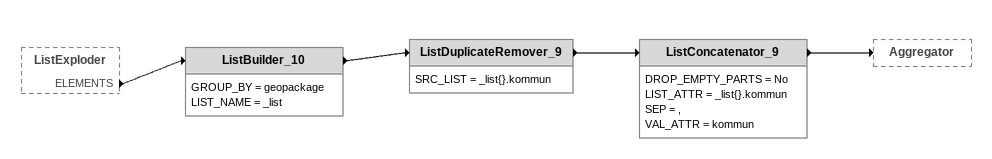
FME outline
ListExploder [outside]
    ELEMENTS -> ListBuilder_10
ListBuilder_10
    GROUP_BY = geopackage
    LIST_NAME = _list
    -> ListDuplicateRemover_9
ListDuplicateRemover_9
    SRC_LIST = _list{}.kommun
    -> ListConcatenator_9
ListConcatenator_9
    DROP_EMPTY_PARTS = No
    LIST_ATTR = _list{}.kommun
    SEP = ,
    VAL_ATTR = kommun
    -> Aggregator
